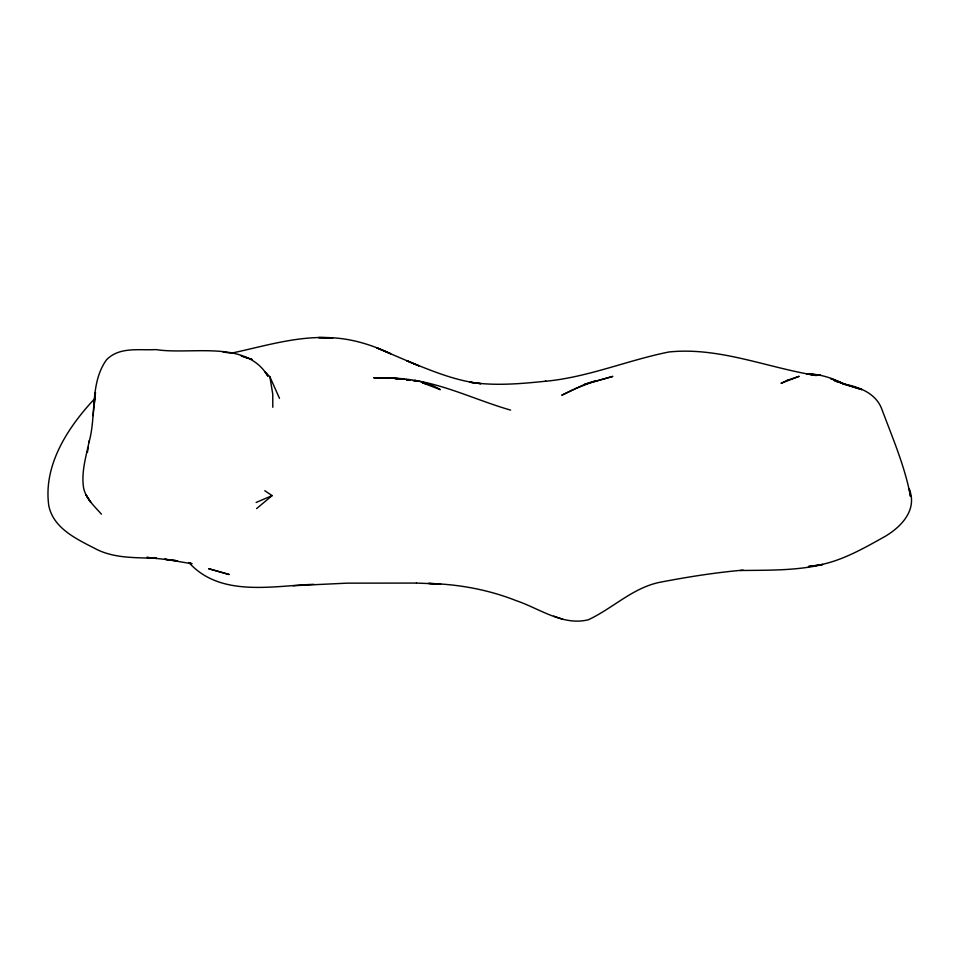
<?xml version="1.0" encoding="UTF-8"?>
<svg xmlns="http://www.w3.org/2000/svg" width="959" height="959" viewBox="0 0 959 959"><rect width="100%" height="100%" fill="white"/><g stroke="black" fill="none" stroke-linecap="round" stroke-linejoin="round"><path stroke-width="1.44" d="M101.438 514.204C94.605 506.34 85.938 498.8 83.637 488.155C81.024 472.212 86.166 456.376 89.259 440.876L88.851 442.71C96.751 415.691 89.391 383.672 106.497 359.817C119.503 346.415 139.283 350.562 155.993 349.591C191.38 355.142 246.079 339.222 267.885 376.156L265.175 372.008L269.863 376.743L279.501 398.357M93.083 415.631L95.456 392.615L94.282 403.775M87.389 452.444L88.264 447.314M95.145 398.189C68.365 426.623 42.963 464.767 48.813 505.825C53.68 529.2 78.111 539.701 97.315 549.711C115.931 558.629 136.777 557.455 156.808 558.378L146.847 557.395L175.017 560.476L177.607 560.895L164.66 559.205L192.052 563.76L189.403 562.597M256.616 508.594L272.14 495.599L264.78 490.732M573.506 389.474L561.77 395.228L584.81 384.235L612.837 376.396L590.372 382.785L574.765 388.863M256.149 502.468L272.14 495.599M584.81 384.235L595.407 380.795M230.747 353.308C264.3 346.247 297.793 335.446 332.509 337.832L332.845 337.82C353.02 338.959 372.476 345.132 390.649 353.727L376.755 347.829L418.843 365.847L406.772 360.728C430.735 370.462 454.986 380.771 480.915 383.66L470.246 382.269M293.094 585.721L347.062 583.156L416.458 583.072M313.821 584.331C272.248 585.829 220.69 597.493 189.067 562.729M743.165 570.125C714.923 572.583 686.824 577.078 659.001 582.461C632.137 588.287 612.477 608.569 588.287 619.778C562.669 626.107 539.461 608.462 516.182 600.646C488.371 589.629 458.63 584.247 428.781 583.432M740.048 570.521C767.632 570.102 795.598 570.857 822.654 564.503L808.461 566.481C836.284 564.264 861.242 549.711 885.193 536.357C901.604 526.575 917.535 509.744 909.276 489.15L910.511 496.414C904.9 466.41 892.625 438.083 881.992 409.589C875.987 392.842 858.665 386.717 842.661 383.804L861.805 389.618L834.738 380.855L843.069 383.432L830.638 378.541L842.086 383.156C831.045 377.522 819.022 373.89 806.555 373.866L816.361 375.508C767.344 367.788 719.19 346.738 668.855 351.989C627.33 360.332 587.771 377.378 545.239 381.286L545.923 381.191C520.869 383.78 495.419 386.045 470.354 382.281M332.845 337.82L318.568 337.58L332.509 337.832M416.494 583.072L440.661 584.031L428.769 583.444M389.522 378.349L373.602 377.738L387.304 377.738L403.979 379.129L387.304 377.738C405.453 378.697 424.334 379.848 440.277 389.654L422.392 382.785M395.288 378.733L400.934 379.225M820.628 375.257L810.846 374.334L820.269 375.221M232.701 353.272L233.313 353.344L223.159 352.121M402.996 379.284L400.61 378.985L403.427 379.344M406.256 379.692L409.085 380.04L406.388 379.62M409.085 380.04L406.58 379.716L409.469 380.16M406.424 379.632L410.548 380.339M413.293 380.807L416.05 381.274M422.691 382.941L427.99 384.271L426.371 383.744M510.596 410.104C478.445 400.874 448.033 385.902 414.791 380.375L417.441 381.442M241.248 356.065L248.093 358.115M243.934 356.904L252.049 359.409L249.412 358.546M553.703 616.134L562.657 619.19M269.863 376.743L272.764 394.149L272.8 407.275M787.399 380.243L781.022 383.336L799.171 376.324L787.399 380.243M229.093 574.489L208.666 568.699L229.093 574.489M90.673 502.192L86.01 494.868L90.673 502.192"/></g></svg>
